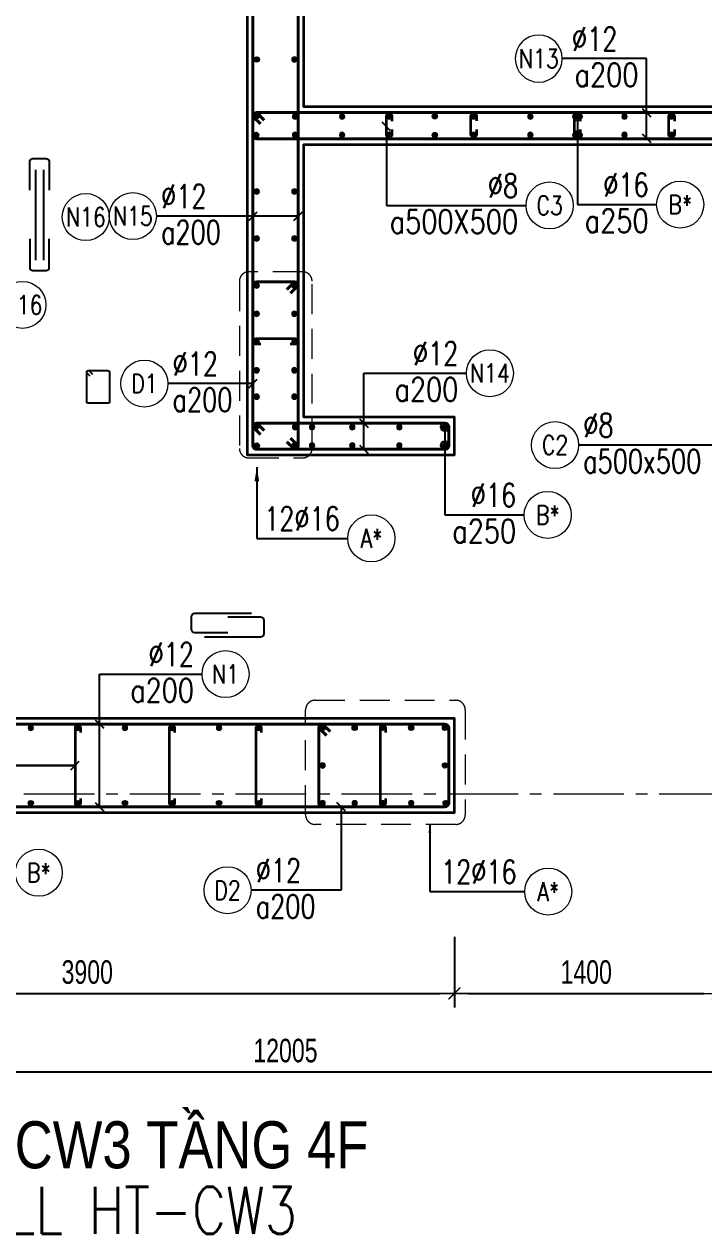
# Model space of a CAD drawing. Header units: millimetres. Extents: x 738475 to 1279438, y -34239 to 156422.
# Drawn here: x 1070368 to 1073978, y 8760 to 15187 of the extents above; entities that cross this region are included whole.
import ezdxf
from ezdxf.enums import TextEntityAlignment as Align

# ---------------------------------------------------------------- set-up
doc = ezdxf.new("R2010")
doc.units = ezdxf.units.MM
doc.header["$MEASUREMENT"] = 0
for name, pattern in [('HIDDEN', [9.525, 6.35, -3.175]), ('HIDDEN2', [4.7625, 3.175, -1.5875]), ('HT_Grid$0$CENTER2', [1.125, 0.75, -0.125, 0.125, -0.125])]:
    doc.linetypes.add(name, pattern=pattern)
doc.layers.get('0').update_dxf_attribs({"lineweight": 20})
doc.layers.get('Defpoints').update_dxf_attribs({"color": 151, "lineweight": 9})
for name, color, linetype in [('Hidden', 9, 'HIDDEN'), ('Leader', 6, 'Continuous'), ('Ligature', 1, 'Continuous')]:
    doc.layers.add(name, color=color, linetype=linetype)
for name, color, linetype, lineweight in [('HT_Grid$0$NDC_S_AXIS', 5, 'HT_Grid$0$CENTER2', 13), ('KC-LEADER', 153, 'Continuous', 18), ('KC-THEP', 6, 'Continuous', 40), ('NDC_S_ANNO', 7, 'Continuous', 20), ('NDC_S_DIM', 1, 'Continuous', 15), ('NDC_S_ENG TITLE', 3, 'Continuous', 20), ('NDC_S_HIDDEN', 8, 'HIDDEN2', 13), ('NDC_S_LEADER', 1, 'Continuous', 15), ('NDC_S_REBAR', 4, 'Continuous', 35), ('NDC_S_STIRRUP', 4, 'Continuous', 40), ('NDC_S_TEXT SYMBOL', 7, 'Continuous', 20), ('NDC_S_VN TEXT', 7, 'Continuous', 20), ('NDC_S_VN TITLE', 6, 'Continuous', 35), ('NDC_S_WALL', 6, 'Continuous', 35)]:
    doc.layers.add(name, color=color, linetype=linetype, lineweight=lineweight)
doc.styles.add('NDC_ANNO', font='', dxfattribs={"width": 0.8})
doc.styles.add('NDC_DIM', font='', dxfattribs={"width": 0.75})
doc.styles.add('NDC_EN TXT', font='romans.shx', dxfattribs={"width": 0.8})
doc.styles.add('NDC_VIE TXT', font='arial.ttf', dxfattribs={"width": 0.8})
doc.styles.get('NDC_ANNO').set_extended_font_data('Dotum')
doc.styles.get('NDC_DIM').set_extended_font_data('Dotum')
doc.dimstyles.new('NDC_dim_30', dxfattribs={"dimscale": 30, "dimtxt": 2.5, "dimasz": 1.5, "dimexe": 1.5, "dimexo": 2.5, "dimgap": 1, "dimtad": 1, "dimdec": 0, "dimzin": 0, "dimdsep": 46, "dimtxsty": 'NDC_DIM', "dimblk": 'DIMMARK', "dimcen": 0.09, "dimdle": 1.2, "dimclrd": 1, "dimclre": 1, "dimclrt": 3, "dimadec": 0, "dimazin": 0, "dimtfac": 1, "dimtdec": 0, "dimtix": 1, "dimtofl": 0, "dimtmove": 0, "dimatfit": 3, "dimfxl": 6, "dimfxlon": 1, "dimtolj": 1, "dimtzin": 0, "dimarcsym": 0})
doc.dimstyles.new('NDC_dim_50', dxfattribs={"dimscale": 50, "dimtxt": 2.5, "dimasz": 1.5, "dimexe": 1.5, "dimexo": 2.5, "dimgap": 1, "dimtad": 1, "dimdec": 0, "dimzin": 0, "dimdsep": 46, "dimtxsty": 'NDC_DIM', "dimblk": 'DIMMARK', "dimcen": 0.09, "dimdle": 1.2, "dimclrd": 1, "dimclre": 1, "dimclrt": 3, "dimadec": 0, "dimazin": 0, "dimtfac": 1, "dimtdec": 0, "dimtix": 1, "dimtofl": 0, "dimtmove": 0, "dimatfit": 3, "dimfxl": 6, "dimfxlon": 1, "dimtolj": 1, "dimtzin": 0, "dimarcsym": 0})

# ---------------------------------------------------------------- blocks, each defined once
blk = doc.blocks.new('THEP')
at = {"layer": 'KC-LEADER', "color": 6}
blk.add_circle((0, 0), 14, dxfattribs=at)
at = {"layer": 'KC-THEP'}
for p, q in [((-14, 0), (14, 0)), ((9.9, 9.9), (-9.9, -9.9)), ((-9.9, 9.9), (9.9, -9.9)), ((0, 14), (0, -14))]:
    blk.add_line(p, q, dxfattribs=at)
blk = doc.blocks.new('*U10')
blk.add_circle((2.5, 0), 2.5)
at = {"layer": 'NDC_S_VN TEXT', "color": 3, "style": 'NDC_EN TXT'}
for tag, width, p in [('DK2', 0.75, (-0.85, 0.85)), ('KC2', 0.8, (-0.85, -2.97))]:
    blk.add_attdef(tag, text='', height=2.5, dxfattribs=dict(at, width=width)).set_placement(p, align=Align.RIGHT)
at = {"layer": 'NDC_S_VN TEXT', "color": 7, "style": 'NDC_EN TXT', "width": 0.8}
blk.add_attdef('SH3', text='', height=2, dxfattribs=at).set_placement((2.5, 0), align=Align.MIDDLE)
blk = doc.blocks.new('DIMMARK')
at = {"layer": 'NDC_S_DIM', "color": 1}
blk.add_line((-1.5, 0), (1, 0), dxfattribs=at)
at = {"layer": 'NDC_S_DIM', "color": 2, "const_width": 0.1}
blk.add_lwpolyline([(-0.424, -0.424), (0.424, 0.424)], dxfattribs=at)
blk = doc.blocks.new('*U9')
blk.add_circle((2.5, 0), 2.5)
at = {"layer": 'NDC_S_VN TEXT', "color": 3, "style": 'NDC_EN TXT', "width": 0.75}
blk.add_attdef('DK2', text='', height=2.5, dxfattribs=at).set_placement((-0.85, 0.85), align=Align.RIGHT)
at = {"layer": 'NDC_S_VN TEXT', "color": 7, "style": 'NDC_EN TXT', "width": 0.8}
blk.add_attdef('SH3', text='', height=2, dxfattribs=at).set_placement((2.5, 0), align=Align.MIDDLE)
blk = doc.blocks.new('*U11')
blk.add_circle((-2.5, 0), 2.5)
at = {"layer": 'NDC_S_VN TEXT', "color": 3, "style": 'NDC_EN TXT', "width": 0.75}
for tag, p in [('DK1', (0.5, 0.85)), ('KC1', (0.5, -2.97))]:
    blk.add_attdef(tag, p, '', height=2.5, dxfattribs=at)
at = {"layer": 'NDC_S_VN TEXT', "color": 7, "style": 'NDC_EN TXT', "width": 0.8}
blk.add_attdef('SH2', text='', height=2, dxfattribs=at).set_placement((-2.5, 0), align=Align.MIDDLE)
blk = doc.blocks.new('A$C7BC65A55')
at = {"layer": 'Ligature'}
for p, q in [((-15.2, 372, 0), (-15.2, 38.5, 0)), ((15.2, 372, 0), (15.2, 38.5, 0))]:
    blk.add_line(p, q, dxfattribs=at)
for points in [[(-36.2, 296.5), (-36.2, 400.9, -0.414214), (-24, 413.1), (24, 413.1, -0.414214), (36.2, 400.9), (36.2, 296.5)], [(-36.2, 116.5), (-36.2, 12.2, 0.414214), (-24, 0), (24, 0, 0.414214), (36.2, 12.2), (36.2, 116.5)]]:
    blk.add_lwpolyline(points, format="xyb", dxfattribs=at)
blk = doc.blocks.new('*D950')
at = {"layer": 'Defpoints', "color": 0, "ltscale": 200, "transparency": 16777216}
for p in [(1077758.6, 11377.1), (1065753.3, 10877.6), (1077758.6, 9620)]:
    blk.add_point(p, dxfattribs=at)
at = {"layer": 'NDC_S_DIM', "color": 1, "lineweight": -2, "ltscale": 200, "transparency": 16777216}
for p, q in [((1065753.3, 9920), (1065753.3, 9545)), ((1077758.6, 9920), (1077758.6, 9545)), ((1065828.3, 9620), (1077683.6, 9620))]:
    blk.add_line(p, q, dxfattribs=at)
at = {"layer": 'NDC_S_DIM', "color": 1, "lineweight": -2, "ltscale": 200, "transparency": 16777216, "xscale": 75, "yscale": 75, "zscale": 75, "rotation": 180}
blk.add_blockref('DIMMARK', (1065753.3, 9620), dxfattribs=at)
at = {"layer": 'NDC_S_DIM', "color": 1, "lineweight": -2, "ltscale": 200, "transparency": 16777216, "xscale": 75, "yscale": 75, "zscale": 75}
blk.add_blockref('DIMMARK', (1077758.6, 9620), dxfattribs=at)
at = {"layer": 'NDC_S_DIM', "color": 3, "ltscale": 200, "transparency": 16777216, "insert": (1071756, 9732.6), "char_height": 125, "attachment_point": 5, "style": 'NDC_DIM'}
blk.add_mtext('\\A1;12005', dxfattribs=at)
blk = doc.blocks.new('Drawing name_symbol')
at = {"layer": 'NDC_S_ENG TITLE', "style": 'NDC_EN TXT', "width": 0.8}
blk.add_attdef('SECTDET1', text='', height=5, dxfattribs=at).set_placement((0, 1.01), align=Align.CENTER)
at = {"layer": 'NDC_S_TEXT SYMBOL', "lineweight": 25, "style": 'NDC_ANNO', "width": 0.8}
blk.add_attdef('SSCALE', text='', height=2.5, dxfattribs=at).set_placement((0, -4), align=Align.CENTER)
at = {"layer": 'NDC_S_VN TITLE', "style": 'NDC_VIE TXT', "width": 0.8}
blk.add_attdef('SECTDET2', text='', height=5, dxfattribs=at).set_placement((0, 7.97), align=Align.CENTER)
blk = doc.blocks.new('A$C72321851')
at = {"layer": 'Ligature'}
for points in [[(-60.9, -129.3), (-60.9, 170.9, -0.414214), (-43.3, 188.5), (25.8, 188.5, -0.414214), (43.4, 170.9), (43.4, -4.3)], [(-39.7, -4.3), (-39.7, -179.5, 0.414214), (-22.1, -197.1), (47, -197.1, 0.414214), (64.6, -179.5), (64.6, 120.7)]]:
    blk.add_lwpolyline(points, format="xyb", dxfattribs=at)
blk = doc.blocks.new('*U12')
blk.add_circle((-2.5, 0), 2.5)
at = {"layer": 'NDC_S_VN TEXT', "color": 3, "style": 'NDC_EN TXT', "width": 0.75}
for tag, p in [('DK1', (0.5, 0.85)), ('KC1', (0.5, -2.97))]:
    blk.add_attdef(tag, p, '', height=2.5, dxfattribs=at)
at = {"layer": 'NDC_S_VN TEXT', "color": 7, "style": 'NDC_EN TXT', "width": 0.8}
blk.add_attdef('SH2', text='', height=2, dxfattribs=at).set_placement((-2.5, 0), align=Align.MIDDLE)
blk = doc.blocks.new('*D962')
at = {"layer": 'Defpoints', "color": 0, "ltscale": 200, "transparency": 16777216}
for p in [(1068753.3, 11919.4), (1072653.3, 10998.3), (1072653.3, 10037.2)]:
    blk.add_point(p, dxfattribs=at)
at = {"layer": 'NDC_S_DIM', "color": 1, "lineweight": -2, "ltscale": 200, "transparency": 16777216}
for p, q in [((1068753.3, 10337.2), (1068753.3, 9962.2)), ((1072653.3, 10337.2), (1072653.3, 9962.2)), ((1068828.3, 10037.2), (1072578.3, 10037.2))]:
    blk.add_line(p, q, dxfattribs=at)
at = {"layer": 'NDC_S_DIM', "color": 1, "lineweight": -2, "ltscale": 200, "transparency": 16777216, "xscale": 75, "yscale": 75, "zscale": 75, "rotation": 180}
blk.add_blockref('DIMMARK', (1068753.3, 10037.2), dxfattribs=at)
at = {"layer": 'NDC_S_DIM', "color": 1, "lineweight": -2, "ltscale": 200, "transparency": 16777216, "xscale": 75, "yscale": 75, "zscale": 75}
blk.add_blockref('DIMMARK', (1072653.3, 10037.2), dxfattribs=at)
at = {"layer": 'NDC_S_DIM', "color": 3, "ltscale": 200, "transparency": 16777216, "insert": (1070703.3, 10149.8), "char_height": 125, "attachment_point": 5, "style": 'NDC_DIM'}
blk.add_mtext('\\A1;3900', dxfattribs=at)
blk = doc.blocks.new('*D963')
at = {"layer": 'Defpoints', "color": 0, "ltscale": 200, "transparency": 16777216}
for p in [(1072653.3, 10998.3), (1074053.3, 10998.3), (1074053.3, 10037.2)]:
    blk.add_point(p, dxfattribs=at)
at = {"layer": 'NDC_S_DIM', "color": 1, "lineweight": -2, "ltscale": 200, "transparency": 16777216}
for p, q in [((1072653.3, 10337.2), (1072653.3, 9962.2)), ((1074053.3, 10337.2), (1074053.3, 9962.2)), ((1072728.3, 10037.2), (1073978.3, 10037.2))]:
    blk.add_line(p, q, dxfattribs=at)
at = {"layer": 'NDC_S_DIM', "color": 1, "lineweight": -2, "ltscale": 200, "transparency": 16777216, "xscale": 75, "yscale": 75, "zscale": 75, "rotation": 180}
blk.add_blockref('DIMMARK', (1072653.3, 10037.2), dxfattribs=at)
at = {"layer": 'NDC_S_DIM', "color": 1, "lineweight": -2, "ltscale": 200, "transparency": 16777216, "xscale": 75, "yscale": 75, "zscale": 75}
blk.add_blockref('DIMMARK', (1074053.3, 10037.2), dxfattribs=at)
at = {"layer": 'NDC_S_DIM', "color": 3, "ltscale": 200, "transparency": 16777216, "insert": (1073353.3, 10149.8), "char_height": 125, "attachment_point": 5, "style": 'NDC_DIM'}
blk.add_mtext('\\A1;1400', dxfattribs=at)

msp = doc.modelspace()

# ---------------------------------------------------------------- linework, layer by layer
for centre in [(1070695.591, 14162.439), (1070359.07, 13695.596)]:
    msp.add_circle(centre, 125)
at = {"layer": 'HT_Grid$0$NDC_S_AXIS', "ltscale": 500}
msp.add_line((1060803.973, 11098.282), (1079616.991, 11098.282), dxfattribs=at)
at = {"layer": 'Ligature'}
msp.add_lwpolyline([(1070718.835, 13316.605), (1070702.869, 13332.571, -0.66817864), (1070708.643, 13346.509), (1070813.271, 13346.509, -0.41421356), (1070821.436, 13338.344), (1070821.436, 13181.237, -0.41421356), (1070813.271, 13173.072), (1070708.642, 13173.072, -0.41421356), (1070700.478, 13181.237), (1070700.478, 13338.344, -0.66817864), (1070714.416, 13344.118), (1070730.382, 13328.152)], format="xyb", dxfattribs=at)
at = {"layer": 'NDC_S_HIDDEN', "ltscale": 50}
for points in [[(1071561.464, 12882.708), (1071847.533, 12882.708, 0.41421356), (1071897.533, 12932.708), (1071897.533, 13821.671, 0.41421356), (1071847.533, 13871.671), (1071561.464, 13871.671, 0.41421356), (1071511.464, 13821.671), (1071511.464, 12932.708, 0.41421356)], [(1072660.75, 10935.195), (1071913.06, 10935.195, -0.41421356), (1071863.06, 10985.195), (1071863.06, 11544.516, -0.41421356), (1071913.06, 11594.516), (1072660.75, 11594.516, -0.41421356), (1072710.75, 11544.516), (1072710.75, 10985.195, -0.41421356)]]:
    msp.add_lwpolyline(points, format="xyb", close=True, dxfattribs=at)
at = {"layer": 'NDC_S_REBAR'}
for points in [[(1072321.861, 14627.027), (1072321.861, 14602.027, -1), (1072291.861, 14602.027), (1072291.861, 14696.434, -1), (1072321.861, 14696.434), (1072321.861, 14671.434)], [(1072771.271, 14628.434), (1072771.271, 14603.434, -1), (1072741.271, 14603.434), (1072741.271, 14697.841, -1), (1072771.271, 14697.841), (1072771.271, 14672.841)], [(1073321.861, 14627.027), (1073321.861, 14602.027, -1), (1073291.861, 14602.027), (1073291.861, 14696.434, -1), (1073321.861, 14696.434), (1073321.861, 14671.434)], [(1073821.861, 14627.027), (1073821.861, 14602.027, -1), (1073791.861, 14602.027), (1073791.861, 14696.434, -1), (1073821.861, 14696.434), (1073821.861, 14671.434)], [(1071624.886, 13486.383), (1071599.886, 13486.383, -1), (1071599.886, 13516.383), (1071806.91, 13516.383, -1), (1071806.91, 13486.383), (1071781.91, 13486.383)], [(1070668.459, 11423.282), (1070668.459, 11448.282, 1), (1070638.459, 11448.282), (1070638.459, 11048.282, 1), (1070668.459, 11048.282), (1070668.459, 11073.282)], [(1071168.459, 11423.282), (1071168.459, 11448.282, 1), (1071138.459, 11448.282), (1071138.459, 11048.282, 1), (1071168.459, 11048.282), (1071168.459, 11073.282)], [(1071629.012, 11423.282), (1071629.012, 11448.282, 1), (1071599.012, 11448.282), (1071599.012, 11048.282, 1), (1071629.012, 11048.282), (1071629.012, 11073.282)], [(1072288.61, 11423.282), (1072288.61, 11448.282, 1), (1072258.61, 11448.282), (1072258.61, 11048.282, 1), (1072288.61, 11048.282), (1072288.61, 11073.282)]]:
    msp.add_lwpolyline(points, format="xyb", dxfattribs=at)
at = {"layer": 'NDC_S_STIRRUP'}
for points in [[(1071783.349, 12988.28), (1071823.349, 12948.28, -0.41421356), (1071803.349, 12928.28), (1071603.349, 12928.28, -0.41421356), (1071583.349, 12948.28), (1071583.349, 20148.282, -0.41421356), (1071603.349, 20168.282), (1071803.349, 20168.282, -0.41421356), (1071823.349, 20148.282), (1071823.349, 12948.28, -0.41421356), (1071803.349, 12928.28), (1071763.349, 12968.28)], [(1071623.349, 14657.366), (1071583.349, 14697.366, -0.41421356), (1071603.349, 14717.366), (1074503.349, 14717.366, -0.41421356), (1074523.349, 14697.366), (1074523.349, 14598.282, -0.41421356), (1074503.349, 14578.282), (1071603.349, 14578.282, -0.41421356), (1071583.349, 14598.282), (1071583.349, 14697.366, -0.41421356), (1071603.349, 14717.366), (1071643.349, 14677.366)], [(1071783.459, 13758.282), (1071823.459, 13798.282, 0.41421356), (1071803.459, 13818.282), (1071603.459, 13818.282, 0.41421356), (1071583.459, 13798.282), (1071583.349, 12948.28, 0.41421356), (1071603.349, 12928.28), (1071803.349, 12928.28, 0.41421356), (1071823.349, 12948.28), (1071823.459, 13798.282, 0.41421356), (1071803.459, 13818.282), (1071763.459, 13778.282)], [(1071623.353, 13007.365), (1071583.353, 13047.365, -0.41421356), (1071603.353, 13067.365), (1072603.349, 13067.365, -0.41421356), (1072623.349, 13047.365), (1072623.349, 12948.28, -0.41421356), (1072603.349, 12928.28), (1071603.353, 12928.28, -0.41421356), (1071583.353, 12948.28), (1071583.353, 13047.365, -0.41421356), (1071603.353, 13067.365), (1071643.353, 13027.365)], [(1068343.308, 11428.282), (1068303.308, 11468.282, 0.41421356), (1068283.308, 11448.282), (1068283.308, 11048.282, 0.41421356), (1068303.308, 11028.282), (1072603.349, 11028.282, 0.41421356), (1072623.349, 11048.282), (1072623.349, 11448.282, 0.41421356), (1072603.349, 11468.282), (1068303.308, 11468.282, 0.41421356), (1068283.308, 11448.282), (1068323.308, 11408.282)], [(1071993.349, 11428.282), (1071953.349, 11468.282, 0.41421356), (1071933.349, 11448.282), (1071933.349, 11048.282, 0.41421356), (1071953.349, 11028.282), (1072603.349, 11028.282, 0.41421356), (1072623.349, 11048.282), (1072623.349, 11448.282, 0.41421356), (1072603.349, 11468.282), (1071953.349, 11468.282, 0.41421356), (1071933.349, 11448.282), (1071973.349, 11408.282)]]:
    msp.add_lwpolyline(points, format="xyb", dxfattribs=at)
at = {"layer": 'NDC_S_WALL'}
for points in [[(1077353.349, 20198.282), (1077353.349, 11498.282), (1074553.349, 11498.282), (1074553.349, 17868.282), (1075953.349, 17868.282), (1075953.349, 18168.282), (1074553.349, 18168.282), (1074553.349, 19698.282), (1075953.349, 19698.282), (1075953.349, 20198.282), (1073303.349, 20198.282), (1073303.349, 19698.282), (1074053.349, 19698.282), (1074053.349, 14748.282), (1071853.349, 14748.282), (1071853.349, 19698.282), (1072503.349, 19698.282), (1072503.349, 20198.282), (1070653.349, 20198.282), (1070653.349, 19698.282), (1071553.349, 19698.282), (1071553.349, 17648.282), (1068753.349, 17648.282)], [(1068753.349, 17348.282), (1071553.349, 17348.282), (1071553.349, 12898.282), (1072653.349, 12898.282), (1072653.349, 13098.282), (1071853.349, 13098.282), (1071853.349, 14548.282), (1074053.349, 14548.282), (1074053.349, 10998.282), (1077703.349, 10998.282), (1077703.349, 20198.282), (1077353.349, 20198.282)], [(1068228.349, 10998.282), (1072653.349, 10998.282), (1072653.349, 11498.282), (1068753.349, 11498.282)]]:
    msp.add_lwpolyline(points, dxfattribs=at)

# ---------------------------------------------------------------- block references
at = {"layer": 'Hidden', "xscale": 1.44, "yscale": 1.44, "zscale": 1.44}
msp.add_blockref('A$C7BC65A55', (1070449.702, 13878.319, 0.03), dxfattribs=at)
at = {"layer": 'KC-THEP'}
for p, rotation in [((1071603.377, 14999.528), 189.6685644363809), ((1071599.836, 14696.434), 189.6685644363809), ((1072549.247, 14697.841), 189.6685644363809), ((1071599.836, 14598.934), 189.6685644363809), ((1072549.247, 14598.282), 189.6685644363809), ((1071599.836, 13046.432), 189.6685644363809), ((1072603.349, 13047.365), 189.6685644363809), ((1071603.459, 12948.28), 189.6685644363809), ((1071803.349, 12948.28), 189.6685644368275), ((1071803.349, 12948.28), 189.6685644368275), ((1072603.349, 12947.805), 189.6685644363809), ((1071953.349, 11448.282), 9.66856443638095), ((1072123.61, 11448.282), 9.66856443638095), ((1072273.61, 11448.282), 9.66856443638095), ((1072423.61, 11448.282), 9.66856443638095), ((1072603.349, 11448.282), 9.66856443638095), ((1072603.349, 11248.282), 9.66856443638095), ((1070403.459, 11048.282), 189.6685644363809), ((1070653.459, 11048.282), 189.6685644363809), ((1070903.459, 11048.282), 189.6685644363809), ((1071153.459, 11048.282), 189.6685644363809), ((1071403.459, 11048.282), 189.6685644363809), ((1071614.012, 11048.282), 189.6685644363809), ((1072606.861, 11048.282), 9.66856443638095)]:
    msp.add_blockref('THEP', p, dxfattribs=dict(at, rotation=rotation))
at = {"layer": 'KC-THEP', "xscale": -1}
for p, rotation in [((1071803.349, 14999.829), 350.3314355636191), ((1071806.861, 14696.434), 170.331435563619), ((1072056.861, 14696.434), 170.331435563619), ((1072306.861, 14696.434), 170.331435563619), ((1072756.271, 14697.841), 170.331435563619), ((1073056.861, 14696.434), 170.331435563619), ((1073306.861, 14696.434), 170.331435563619), ((1073556.861, 14696.434), 170.331435563619), ((1073806.861, 14696.434), 170.331435563619), ((1071806.861, 14598.934), 170.331435563619), ((1072056.861, 14598.934), 170.331435563619), ((1072306.861, 14598.934), 170.331435563619), ((1072756.271, 14598.282), 170.331435563619), ((1073056.861, 14598.934), 170.331435563619), ((1073306.861, 14598.934), 170.331435563619), ((1073556.861, 14598.934), 170.331435563619), ((1073806.861, 14598.934), 170.331435563619), ((1071603.349, 14298.282), 350.3314355640657), ((1071803.349, 14298.282), 350.3314355640657), ((1071603.349, 14048.282), 350.3314355640657), ((1071803.349, 14048.282), 350.3314355640657), ((1071603.349, 13798.282), 350.3314355640657), ((1071803.349, 13798.282), 350.3314355640657), ((1071603.349, 13648.282), 350.3314355640657), ((1071803.349, 13648.282), 350.3314355640657), ((1071603.349, 13498.282), 350.3314355640657), ((1071803.349, 13498.282), 350.3314355640657), ((1071603.349, 13348.282), 350.3314355640657), ((1071603.349, 13348.282), 350.3314355640657), ((1071603.459, 13348.282), 350.3314355636191), ((1071803.349, 13348.282), 350.3314355640657), ((1071803.349, 13348.282), 350.3314355640657), ((1071603.349, 13207.522), 350.3314355640657), ((1071603.349, 13207.522), 350.3314355640657), ((1071603.459, 13207.522), 350.3314355636191), ((1071803.349, 13207.522), 350.3314355640657), ((1071803.349, 13207.522), 350.3314355640657), ((1071806.861, 13046.432), 170.331435563619), ((1071897.248, 13045.957), 170.331435563619), ((1072110.962, 13045.957), 170.331435563619), ((1072360.962, 13045.957), 170.331435563619), ((1071897.248, 12948.457), 170.331435563619), ((1072110.962, 12948.457), 170.331435563619), ((1072360.962, 12948.457), 170.331435563619), ((1070403.459, 11448.282), 350.3314355636191), ((1070653.459, 11448.282), 350.3314355636191), ((1070903.459, 11448.282), 350.3314355636191), ((1071153.459, 11448.282), 350.3314355636191), ((1071403.459, 11448.282), 350.3314355636191), ((1071614.012, 11448.282), 350.3314355636191), ((1071953.349, 11248.282), 350.3314355636191), ((1071953.349, 11048.282), 170.331435563619), ((1072123.61, 11048.282), 170.331435563619), ((1072273.61, 11048.282), 170.331435563619), ((1072423.61, 11048.282), 170.331435563619)]:
    msp.add_blockref('THEP', p, dxfattribs=dict(at, rotation=rotation))
at = {"layer": 'Leader', "xscale": -1, "rotation": 270.0000000000001}
msp.add_blockref('A$C72321851', (1071454.489, 11993.152), dxfattribs=at)
at = {"layer": 'NDC_S_ANNO'}
ref = msp.add_blockref('Drawing name_symbol', (1069712.934, 8709.066), dxfattribs=dict(at, xscale=50, yscale=50, zscale=50))
ref.add_attrib('SECTDET1', 'DETAIL OF CORE WALL HT-CW3', dxfattribs={"layer": 'NDC_S_ENG TITLE', "height": 250, "style": 'NDC_EN TXT', "width": 0.8}).set_placement((1069712.934, 8759.629), align=Align.CENTER)
ref.add_attrib('SECTDET2', 'CHI TIẾT LÕI VÁCH HT-CW3 TẦNG 4F', dxfattribs={"layer": 'NDC_S_VN TITLE', "height": 250, "style": 'NDC_VIE TXT', "width": 0.8}).set_placement((1069712.934, 9107.599), align=Align.CENTER)
at = {"layer": 'NDC_S_VN TEXT'}
ref = msp.add_blockref('*U10', (1073226.37, 15004.214), dxfattribs=dict(at, xscale=-50, yscale=50, zscale=50))
ref.add_attrib('SH3', 'N13', dxfattribs={"color": 7, "height": 100, "style": 'NDC_EN TXT', "width": 0.8}).set_placement((1073101.37, 15004.214), align=Align.MIDDLE)
ref.add_attrib('DK2', '%%C12', dxfattribs={"color": 3, "height": 125, "style": 'NDC_EN TXT', "width": 0.75}).set_placement((1073518.87, 15046.489), align=Align.RIGHT)
ref.add_attrib('KC2', 'a200', dxfattribs={"color": 3, "height": 125, "style": 'NDC_EN TXT', "width": 0.8}).set_placement((1073630.775, 14855.587), align=Align.RIGHT)
at = {"layer": 'NDC_S_VN TEXT', "xscale": 50, "yscale": 50, "zscale": 50}
for name, p, values in [('*U11', (1071070.534, 14167.608), {'SH2': 'N15', 'DK1': '%%C12', 'KC1': 'a200'}), ('*U10', (1073034.252, 14224.213), {'SH3': 'C3', 'DK2': '%%c8', 'KC2': 'a500X500'}), ('*U10', (1073727.435, 14228.611), {'SH3': 'B*', 'DK2': '%%C16', 'KC2': 'a250'}), ('*U10', (1072716.742, 13332.643), {'SH3': 'N14', 'DK2': '%%C12', 'KC2': 'a200'}), ('*U11', (1071131.759, 13277.606), {'SH2': 'D1', 'DK1': '%%C12', 'KC1': 'a200'}), ('*U12', (1073312.742, 12950.777), {'SH2': 'C2', 'DK1': '%%c8', 'KC1': 'a500x500'}), ('*U10', (1073023.913, 12579.485), {'SH3': 'B*', 'DK2': '%%C16', 'KC2': 'a250'}), ('*U9', (1072087.133, 12454.997), {'SH3': 'A*', 'DK2': '12%%C16'}), ('*U10', (1071312.839, 11733.56), {'SH3': 'N1', 'DK2': '%%C12', 'KC2': 'a200'}), ('*U10', (1070320.715, 10678.57), {'SH3': 'B*', 'DK2': '%%C16', 'KC2': 'a250'}), ('*U11', (1071573.519, 10585.071), {'SH2': 'D2', 'DK1': '%%C12', 'KC1': 'a200'}), ('*U9', (1073026.565, 10577.976), {'SH3': 'A*', 'DK2': '12%%C16'})]:
    msp.add_blockref(name, p, dxfattribs=at).add_auto_attribs(values)

# ---------------------------------------------------------------- texts
at = {"layer": 'NDC_S_VN TEXT', "color": 7, "style": 'NDC_EN TXT', "width": 0.8}
for p in [(1070695.591, 14162.439), (1070359.07, 13695.596)]:
    msp.add_attdef('N16', text='3', height=100, dxfattribs=at).set_placement(p, align=Align.MIDDLE)

# ---------------------------------------------------------------- dimensions: what is measured, and where the dimension line sits
at = {"layer": 'NDC_S_DIM', "ltscale": 200}
for base, p1, p2, picture, middle in [((1072653.349, 10037.192), (1068753.349, 11919.416), (1072653.349, 10998.282), '*D962', (1070703.349, 10149.776)), ((1077758.563, 9620.046), (1065753.349, 10877.621), (1077758.563, 11377.097), '*D950', (1071755.956, 9732.631)), ((1074053.349, 10037.192), (1072653.349, 10998.282), (1074053.349, 10998.282), '*D963', (1073353.349, 10149.776))]:
    dim = msp.add_linear_dim(base=base, p1=p1, p2=p2, dimstyle='NDC_dim_50', override={"dimtmove": 1}, dxfattribs=at)
    dim.commit()
    dim.dimension.update_dxf_attribs({"geometry": picture, "text_midpoint": middle})

# ---------------------------------------------------------------- leaders
at = {"layer": 'NDC_S_LEADER'}
for points, dimstyle, override in [([(1073673.806, 14581.72), (1073673.806, 15004.033), (1073226.37, 15004.033)], 'NDC_dim_30', {"dimgap": 1, "dimtad": 0, "dimldrblk": 'Oblique'}), ([(1073673.806, 14717.366), (1073673.806, 15004.033), (1073226.37, 15004.033)], 'NDC_dim_30', {"dimtad": 0, "dimldrblk": 'Oblique'}), ([(1073306.871, 14696.764), (1073306.823, 14228.43), (1073727.435, 14228.43)], 'NDC_dim_30', {"dimgap": 1, "dimtad": 0, "dimldrblk": 'Origin'}), ([(1072291.861, 14643.336), (1072291.861, 14224.213), (1073034.252, 14224.213)], 'NDC_dim_30', {"dimtad": 0, "dimldrblk": 'Oblique'}), ([(1073306.823, 14598.324), (1073306.823, 14228.43), (1073727.435, 14228.43)], 'NDC_dim_30', {"dimgap": 1, "dimtad": 0, "dimldrblk": 'Origin'}), ([(1071823.349, 14167.426), (1071070.534, 14167.426)], 'NDC_dim_30', {"dimtad": 0, "dimldrblk": 'Oblique'}), ([(1071583.349, 14167.426), (1071070.534, 14167.426)], 'NDC_dim_30', {"dimtad": 0, "dimldrblk": 'Oblique'}), ([(1072172.003, 12928.28), (1072172.003, 13332.462), (1072716.742, 13332.462)], 'NDC_dim_30', {"dimtad": 0, "dimldrblk": 'Oblique'}), ([(1072172.003, 13067.365), (1072172.003, 13332.462), (1072716.742, 13332.462)], 'NDC_dim_30', {"dimtad": 0, "dimldrblk": 'Oblique'}), ([(1071583.349, 13277.606), (1071131.759, 13277.606)], 'NDC_dim_30', {"dimtad": 0, "dimldrblk": 'Oblique'}), ([(1072603.349, 13047.638), (1072603.301, 12579.304), (1073023.913, 12579.304)], 'NDC_dim_30', {"dimgap": 1, "dimtad": 0, "dimldrblk": 'Origin'}), ([(1072603.301, 12949.197), (1072603.301, 12579.304), (1073023.913, 12579.304)], 'NDC_dim_30', {"dimgap": 1, "dimtad": 0, "dimldrblk": 'Origin'}), ([(1074306.055, 12950.776), (1073312.742, 12950.776)], 'NDC_dim_30', {"dimtad": 0, "dimldrblk": 'Oblique'}), ([(1071603.953, 12832.706), (1071603.953, 12454.997), (1072087.133, 12454.997)], 'NDC_dim_50', {"dimtad": 0}), ([(1070768.1, 11028.282), (1070768.1, 11733.379), (1071312.839, 11733.379)], 'NDC_dim_30', {"dimtad": 0, "dimldrblk": 'Oblique'}), ([(1070768.1, 11468.282), (1070768.1, 11733.379), (1071312.839, 11733.379)], 'NDC_dim_30', {"dimtad": 0, "dimldrblk": 'Oblique'}), ([(1070138.459, 11248.282), (1070638.459, 11248.282)], 'NDC_dim_30', {"dimtad": 0, "dimldrblk": 'Oblique'}), ([(1070638.459, 11248.282), (1070138.459, 11248.282)], 'NDC_dim_30', {"dimtad": 0, "dimldrblk": 'Oblique'}), ([(1072051.982, 11028.282), (1072051.982, 10585.071), (1071573.519, 10585.071)], 'NDC_dim_30', {"dimtad": 0, "dimldrblk": 'Oblique'}), ([(1072522.838, 10934.882), (1072522.838, 10577.976), (1073026.565, 10577.976)], 'NDC_dim_30', {"dimtad": 0})]:
    msp.add_leader(points, dimstyle=dimstyle, override=override, dxfattribs=at)

doc.saveas('drawing.dxf')
